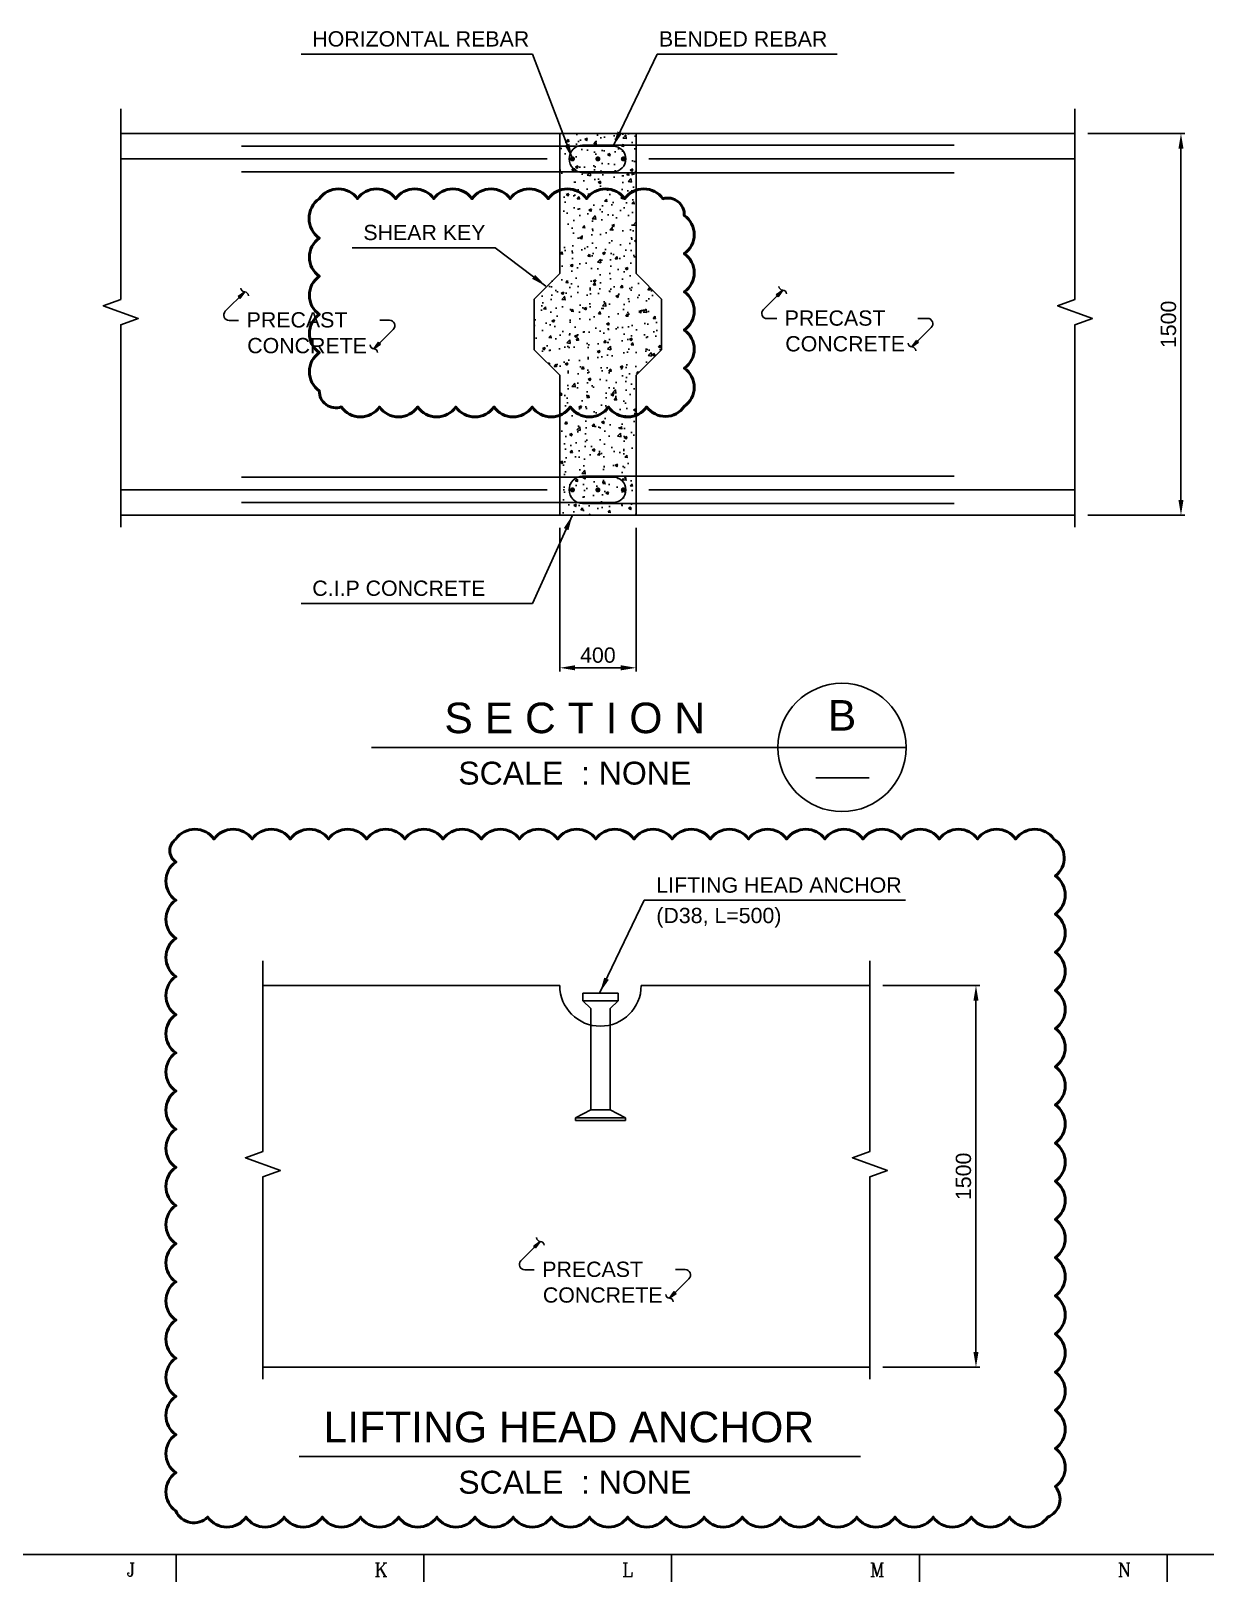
# Model space of a CAD drawing. Header units: millimetres. Extents: x 2448621 to 2484291, y -423869 to -398639.
# Drawn here: x 2467696 to 2476928, y -423558 to -411368 of the extents above; entities that cross this region are included whole.
import ezdxf
from ezdxf.enums import TextEntityAlignment as Align

# ---------------------------------------------------------------- set-up
doc = ezdxf.new("R2010")
doc.units = ezdxf.units.MM
doc.header["$LTSCALE"] = 30
doc.linetypes.add('CENTER', pattern=[2, 1.25, -0.25, 0.25, -0.25])
doc.layers.get('Defpoints').update_dxf_attribs({"color": 140})
for name, color, linetype in [('1', 7, 'Continuous'), ('3', 3, 'Continuous'), ('_BAR_MARK_LNE', 7, 'Continuous'), ('C_BLOCK', 7, 'Continuous'), ('C_CEN', 1, 'CENTER'), ('C_CONC', 3, 'Continuous'), ('C_TEXT_01', 2, 'Continuous'), ('DIM-SCALE', 7, 'Continuous'), ('TAN-TIT', 30, 'Continuous'), ('TITLE', 7, 'Continuous')]:
    doc.layers.add(name, color=color, linetype=linetype)
doc.layers.add('C_REV', color=4, linetype='Continuous', lineweight=50)
doc.styles.add('Arial', font='arial.ttf')
doc.styles.add('COM', font='COMPLEX', dxfattribs={"height": 5})
doc.dimstyles.new('일반도면_0030', dxfattribs={"dimtxt": 120, "dimasz": 120, "dimexe": 30, "dimexo": 100, "dimgap": 37.5, "dimtad": 1, "dimdec": 0, "dimzin": 0, "dimdsep": 46, "dimtxsty": 'Arial', "dimcen": -150, "dimclrd": 7, "dimclre": 7, "dimclrt": 2, "dimadec": 8, "dimazin": 0, "dimtfac": 1, "dimtdec": 0, "dimtix": 1, "dimtmove": 2, "dimatfit": 3, "dimfxl": 1, "dimtolj": 1, "dimtzin": 0, "dimarcsym": 0})
doc.dimstyles.new('일반도면_0050', dxfattribs={"dimtxt": 200, "dimasz": 200, "dimexe": 50, "dimexo": 250, "dimgap": 75, "dimtad": 1, "dimdec": 0, "dimzin": 0, "dimdsep": 46, "dimtxsty": 'Arial', "dimcen": -250, "dimclrd": 7, "dimclre": 7, "dimclrt": 2, "dimadec": 0, "dimazin": 0, "dimtfac": 1, "dimtdec": 0, "dimtix": 1, "dimtmove": 2, "dimatfit": 3, "dimfxl": 1, "dimtolj": 1, "dimtzin": 0, "dimarcsym": 0})

# ---------------------------------------------------------------- blocks, each defined once
blk = doc.blocks.new('BORDER')
at = {"layer": 'TAN-TIT'}
for p, q in [((4977, 3520), (232823, 3520)), ((134763, 3520), (134763, 2078)), ((147741, 3520), (147741, 2078)), ((160720, 3520), (160720, 2078)), ((173699, 3520), (173699, 2078)), ((186677, 3520), (186677, 2078))]:
    blk.add_line(p, q, dxfattribs=at)
at = {"layer": 'TAN-TIT', "style": 'COM'}
for s, p in [('J', (132167, 2366)), ('K', (145146, 2366)), ('L', (158124, 2366)), ('M', (171103, 2366)), ('N', (184082, 2366))]:
    blk.add_text(s, height=721, dxfattribs=at).set_placement(p)
blk = doc.blocks.new('S1')
at = {"layer": 'C_BLOCK', "color": 1, "linetype": 'Continuous'}
for p, q in [((1.58, 7.47), (-3.5, 2.39)), ((-0.15, 6.23), (1.58, 7.47)), ((0.1, 5.98), (-0.15, 6.23)), ((-0.04, 6.22), (1.28, 7.17)), ((-0.04, 6.22), (0.33, 5.84)), ((0.06, 6.21), (0.98, 6.87)), ((0.06, 6.21), (0.33, 5.95)), ((0.1, 5.98), (0.34, 5.74)), ((0.17, 6.21), (0.68, 6.57)), ((0.17, 6.21), (0.32, 6.06)), ((0.68, 6.57), (0.32, 6.06)), ((1.28, 7.17), (0.33, 5.84)), ((0.98, 6.87), (0.33, 5.95)), ((1.58, 7.47), (0.34, 5.74)), ((0, 0), (-2.51, 0))]:
    blk.add_line(p, q, dxfattribs=at)
for centre, radius, start, end in [((1.61, 8.49), 1.02, 181.7902, 268.2045), ((1.55, 6.45), 1.02, 1.7902, 88.2045), ((-2.51, 1.4), 1.4, 135, 270)]:
    blk.add_arc(centre, radius, start, end, dxfattribs=at)
blk = doc.blocks.new('*D11')
at = {"layer": 'Defpoints', "color": 0}
for p in [(2475899, -412174), (2476732, -412174), (2475899, -415174)]:
    blk.add_point(p, dxfattribs=at)
at = {"layer": 'DIM-SCALE', "color": 7, "lineweight": -2}
for p, q in [((2475999, -412174), (2476762, -412174)), ((2476732, -415054), (2476732, -412294)), ((2475999, -415174), (2476762, -415174))]:
    blk.add_line(p, q, dxfattribs=at)
at = {"layer": 'DIM-SCALE', "color": 7}
for points in [[(2476712, -412294), (2476752, -412294), (2476732, -412174)], [(2476712, -415054), (2476752, -415054), (2476732, -415174)]]:
    blk.add_solid(points, dxfattribs=at)
at = {"layer": 'DIM-SCALE', "color": 2, "insert": (2476634, -413674), "char_height": 120, "attachment_point": 5, "rotation": 90, "style": 'Arial'}
blk.add_mtext('\\A1;1500', dxfattribs=at)
blk = doc.blocks.new('*D12')
at = {"layer": 'Defpoints', "color": 0}
for p in [(2471850, -415174), (2472450, -415174), (2472450, -416373)]:
    blk.add_point(p, dxfattribs=at)
at = {"layer": 'DIM-SCALE', "color": 7, "lineweight": -2}
for p, q in [((2471850, -415274), (2471850, -416403)), ((2472450, -415274), (2472450, -416403)), ((2471970, -416373), (2472330, -416373))]:
    blk.add_line(p, q, dxfattribs=at)
at = {"layer": 'DIM-SCALE', "color": 7}
for points in [[(2471970, -416353), (2471970, -416393), (2471850, -416373)], [(2472330, -416353), (2472330, -416393), (2472450, -416373)]]:
    blk.add_solid(points, dxfattribs=at)
at = {"layer": 'DIM-SCALE', "color": 2, "insert": (2472150, -416274), "char_height": 120, "attachment_point": 5, "style": 'Arial'}
blk.add_mtext('\\A1;400', dxfattribs=at)
blk = doc.blocks.new('*D62')
at = {"layer": 'Defpoints', "color": 0}
for p in [(2474288, -418870), (2475121, -418870), (2474288, -421870)]:
    blk.add_point(p, dxfattribs=at)
at = {"layer": 'DIM-SCALE', "color": 7, "lineweight": -2}
for p, q in [((2474388, -418870), (2475151, -418870)), ((2475121, -421750), (2475121, -418990)), ((2474388, -421870), (2475151, -421870))]:
    blk.add_line(p, q, dxfattribs=at)
at = {"layer": 'DIM-SCALE', "color": 7}
for points in [[(2475101, -418990), (2475141, -418990), (2475121, -418870)], [(2475101, -421750), (2475141, -421750), (2475121, -421870)]]:
    blk.add_solid(points, dxfattribs=at)
at = {"layer": 'DIM-SCALE', "color": 2, "insert": (2475023, -420370), "char_height": 120, "attachment_point": 5, "rotation": 90, "style": 'Arial'}
blk.add_mtext('\\A1;1500', dxfattribs=at)

msp = doc.modelspace()

# ---------------------------------------------------------------- hatches: boundary and pattern name
at = {"layer": 'C_CONC'}
h = msp.add_hatch(dxfattribs=at)
h.set_pattern_fill('AR-CONC', color=8, scale=30, style=0)
h.set_pattern_definition([(50, (0, 3397.54), (215.178055, -18.82564), [22.5, -247.5]), (355, (0, 3397.54), (-41.6254, 225.65764), [18, -198]), (100.4514, (17.93, 3395.97), (173.552815, 206.831863), [19.122057, -210.342634]), (46.1842, (0, 3457.54), (320.172315, -49.655704), [33.75, -371.25]), (96.6356, (26.68, 3453.4), (280.39881, 292.23536), [28.683086, -315.5139]), (351.1842, (0, 3457.54), (280.398584, 292.23558), [27, -297]), (21, (30, 3442.54), (179.072116, -120.785667), [22.5, -247.5]), (326, (30, 3442.54), (72.9946, 217.545014), [18, -198]), (71.4514, (44.92, 3432.47), (252.066789, 96.759149), [19.122057, -210.342634]), (37.5, (0, 3397.54), (3.6479566, 99.8681561), [0, -195.6, 0, -201, 0, -198.75]), (7.5, (0, 3397.54), (78.9208612, 118.3235136), [0, -114.6, 0, -191.1, 0, -75.75]), (327.5, (-66.9, 3397.54), (160.1467309, -6.7664615), [0, -75, 0, -234, 0, -310.5]), (317.5, (-96.9, 3397.54), (174.955851, 30.031495), [0, -97.5, 0, -155.4, 0, -220.5])])
h.paths.add_polyline_path([(2472450.2, -414073), (2472650.2, -413873), (2472650.2, -413475), (2472450.2, -413275), (2472450.2, -412174), (2471850.2, -412174), (2471850.2, -413275), (2471650.2, -413475), (2471650.2, -413873), (2471850.2, -414073), (2471850.2, -415174), (2472450.2, -415174)])

# ---------------------------------------------------------------- linework, layer by layer
at = {"layer": '3'}
for p, q in [((2471850.2, -413275), (2471650.2, -413475)), ((2472450.2, -413275), (2472650.2, -413475)), ((2471850.2, -414073), (2471650.2, -413873)), ((2472450.2, -414073), (2472650.2, -413873))]:
    msp.add_line(p, q, dxfattribs=at)
at = {"layer": '_BAR_MARK_LNE', "color": 4}
for p, q in [((2469350.2, -412274), (2472270.2, -412274)), ((2474950.2, -412266), (2472030.2, -412266)), ((2468401.2, -412374), (2471750.2, -412374)), ((2469350.2, -412474), (2472270.2, -412474)), ((2474950.2, -412482), (2472030.2, -412482)), ((2475899.1, -412374), (2472550.2, -412374)), ((2469350.2, -414874), (2472270.2, -414874)), ((2474950.2, -414866), (2472030.2, -414866)), ((2468401.2, -414974), (2471750.2, -414974)), ((2475899.1, -414974), (2472550.2, -414974)), ((2469350.2, -415074), (2472270.2, -415074)), ((2474950.2, -415082), (2472030.2, -415082))]:
    msp.add_line(p, q, dxfattribs=at)
at = {"layer": '_BAR_MARK_LNE', "color": 4, "const_width": 20}
for points in [[(2471940.2, -412373.4, 1), (2471960.2, -412373.4, 1)], [(2472140.2, -412373.4, 1), (2472160.2, -412373.4, 1)], [(2472340.2, -412373.4, 1), (2472360.2, -412373.4, 1)], [(2471940.2, -414974.6, -1), (2471960.2, -414974.6, -1)], [(2472140.2, -414974.6, -1), (2472160.2, -414974.6, -1)], [(2472340.2, -414974.6, -1), (2472360.2, -414974.6, -1)]]:
    msp.add_lwpolyline(points, format="xyb", close=True, dxfattribs=at)
at = {"layer": '_BAR_MARK_LNE', "color": 4}
for centre, radius, start, end in [((2472031.8, -412373.4), 107.4, 90, 270), ((2472270.2, -412374), 100, 270, 90), ((2472031.8, -414974.6), 107.4, 90, 270), ((2472270.2, -414974), 100, 270, 90)]:
    msp.add_arc(centre, radius, start, end, dxfattribs=at)
at = {"layer": 'C_CEN', "linetype": 'Continuous'}
for points in [[(2468401.2, -411980.9), (2468401.2, -413477.5), (2468263.8, -413527.5), (2468538.6, -413627.5), (2468401.2, -413677.5), (2468401.2, -415268.8)], [(2475899.1, -411980.9), (2475899.1, -413477.5), (2475761.8, -413527.5), (2476036.5, -413627.5), (2475899.1, -413677.5), (2475899.1, -415268.8)], [(2469517.4, -418676.7), (2469517.4, -420173.3), (2469380, -420223.3), (2469654.8, -420323.3), (2469517.4, -420373.3), (2469517.4, -421964.6)], [(2474288, -418676.7), (2474288, -420173.3), (2474150.6, -420223.3), (2474425.4, -420323.3), (2474288, -420373.3), (2474288, -421964.6)]]:
    msp.add_lwpolyline(points, dxfattribs=at)
at = {"layer": 'C_CONC'}
for p, q in [((2468401.2, -412174), (2471850.2, -412174)), ((2471850.2, -412174), (2471850.2, -413275)), ((2471850.2, -412174), (2472450.2, -412174)), ((2472450.2, -412174), (2475899.1, -412174)), ((2472450.2, -412174), (2472450.2, -413275)), ((2471650.2, -413475), (2471650.2, -413873)), ((2472650.2, -413475), (2472650.2, -413873)), ((2471850.2, -414073), (2471850.2, -415174)), ((2472450.2, -414073), (2472450.2, -415174)), ((2468401.2, -415174), (2471850.2, -415174)), ((2471850.2, -415174), (2472450.2, -415174)), ((2472450.2, -415174), (2475899.1, -415174)), ((2469517.4, -418869.8), (2471850.2, -418869.8)), ((2472032.2, -418929.8), (2472308.2, -418929.8)), ((2472032.2, -418929.8), (2472032.2, -418989.8)), ((2472308.2, -418929.8), (2472308.2, -418989.8)), ((2472490.2, -418869.8), (2474288, -418869.8)), ((2472032.2, -418989.8), (2472308.2, -418989.8)), ((2472094.2, -419051.8), (2472032.2, -418989.8)), ((2472094.2, -419051.8), (2472094.2, -419847.8)), ((2472246.2, -419051.8), (2472308.2, -418989.8)), ((2472246.2, -419051.8), (2472246.2, -419847.8)), ((2472094.2, -419847.8), (2471974.2, -419909.8)), ((2471974.2, -419929.8), (2471974.2, -419909.8)), ((2471974.2, -419909.8), (2472366.2, -419909.8)), ((2472094.2, -419847.8), (2472246.2, -419847.8)), ((2472246.2, -419847.8), (2472366.2, -419909.8)), ((2472366.2, -419929.8), (2472366.2, -419909.8)), ((2471974.2, -419929.8), (2472366.2, -419929.8)), ((2469517.4, -421869.8), (2474288, -421869.8))]:
    msp.add_line(p, q, dxfattribs=at)
msp.add_arc((2472170.2, -418869.8), 320, 180, 0, dxfattribs=at)
at = {"layer": 'C_REV'}
for points in [[(2469960.7, -412686.9, -0.5205671), (2470260.7, -412686.9, -0.5205671), (2470560.7, -412686.9, -0.5205671), (2470860.7, -412686.9, -0.5205671), (2471160.7, -412686.9, -0.5205671), (2471460.7, -412686.9, -0.5205671), (2471760.7, -412686.9, -0.5205671), (2472060.7, -412686.9, -0.5205671), (2472360.7, -412686.9, -0.5205671), (2472660.7, -412686.9, -0.5205671), (2472829.3, -412818.3, -0.5205671), (2472829.3, -413118.3, -0.5205671), (2472829.3, -413418.3, -0.5205671), (2472829.3, -413718.3, -0.5205671), (2472829.3, -414018.3, -0.5205671), (2472829.3, -414318.3, -0.5205671), (2472533.7, -414322.7, -0.5205671), (2472233.7, -414322.7, -0.5205671), (2471933.7, -414322.7, -0.5205671), (2471633.7, -414322.7, -0.5205671), (2471333.7, -414322.7, -0.5205671), (2471033.7, -414322.7, -0.5205671), (2470733.7, -414322.7, -0.5205671), (2470433.7, -414322.7, -0.5205671), (2470133.7, -414322.7, -0.5205671), (2469960.7, -414195.7, -0.5205671), (2469960.7, -413895.7, -0.5205671), (2469960.7, -413595.7, -0.5205671), (2469960.7, -413295.7, -0.5205671), (2469960.7, -412995.7, -0.5205671), (2469960.7, -412686.9, -0.5205671)], [(2468833.6, -417719.5, -0.5205671), (2469133.6, -417719.5, -0.5205671), (2469433.6, -417719.5, -0.5205671), (2469733.6, -417719.5, -0.5205671), (2470033.6, -417719.5, -0.5205671), (2470333.6, -417719.5, -0.5205671), (2470633.6, -417719.5, -0.5205671), (2470933.6, -417719.5, -0.5205671), (2471233.6, -417719.5, -0.5205671), (2471533.6, -417719.5, -0.5205671), (2471833.6, -417719.5, -0.5205671), (2472133.6, -417719.5, -0.5205671), (2472433.6, -417719.5, -0.5205671), (2472733.6, -417719.5, -0.5205671), (2473033.6, -417719.5, -0.5205671), (2473333.6, -417719.5, -0.5205671), (2473633.6, -417719.5, -0.5205671), (2473933.6, -417719.5, -0.5205671), (2474233.6, -417719.5, -0.5205671), (2474533.6, -417719.5, -0.5205671), (2474833.6, -417719.5, -0.5205671), (2475133.6, -417719.5, -0.5205671), (2475433.6, -417719.5, -0.5205671), (2475733.6, -417719.5, -0.5205671), (2475744.8, -418008.3, -0.5205671), (2475744.8, -418308.3, -0.5205671), (2475744.8, -418608.3, -0.5205671), (2475744.8, -418908.3, -0.5205671), (2475744.8, -419208.3, -0.5205671), (2475744.8, -419508.3, -0.5205671), (2475744.8, -419808.3, -0.5205671), (2475744.8, -420108.3, -0.5205671), (2475744.8, -420408.3, -0.5205671), (2475744.8, -420708.3, -0.5205671), (2475744.8, -421008.3, -0.5205671), (2475744.8, -421308.3, -0.5205671), (2475744.8, -421608.3, -0.5205671), (2475744.8, -421908.3, -0.5205671), (2475744.8, -422208.3, -0.5205671), (2475744.8, -422508.3, -0.5205671), (2475744.8, -422808.3, -0.5205671), (2475684.7, -423048.2, -0.5205671), (2475384.7, -423048.2, -0.5205671), (2475084.7, -423048.2, -0.5205671), (2474784.7, -423048.2, -0.5205671), (2474484.7, -423048.2, -0.5205671), (2474184.7, -423048.2, -0.5205671), (2473884.7, -423048.2, -0.5205671), (2473584.7, -423048.2, -0.5205671), (2473284.7, -423048.2, -0.5205671), (2472984.7, -423048.2, -0.5205671), (2472684.7, -423048.2, -0.5205671), (2472384.7, -423048.2, -0.5205671), (2472084.7, -423048.2, -0.5205671), (2471784.7, -423048.2, -0.5205671), (2471484.7, -423048.2, -0.5205671), (2471184.7, -423048.2, -0.5205671), (2470884.7, -423048.2, -0.5205671), (2470584.7, -423048.2, -0.5205671), (2470284.7, -423048.2, -0.5205671), (2469984.7, -423048.2, -0.5205671), (2469684.7, -423048.2, -0.5205671), (2469384.7, -423048.2, -0.5205671), (2469084.7, -423048.2, -0.5205671), (2468833.6, -422999.3, -0.5205671), (2468833.6, -422699.3, -0.5205671), (2468833.6, -422399.3, -0.5205671), (2468833.6, -422099.3, -0.5205671), (2468833.6, -421799.3, -0.5205671), (2468833.6, -421499.3, -0.5205671), (2468833.6, -421199.3, -0.5205671), (2468833.6, -420899.3, -0.5205671), (2468833.6, -420599.3, -0.5205671), (2468833.6, -420299.3, -0.5205671), (2468833.6, -419999.3, -0.5205671), (2468833.6, -419699.3, -0.5205671), (2468833.6, -419399.3, -0.5205671), (2468833.6, -419099.3, -0.5205671), (2468833.6, -418799.3, -0.5205671), (2468833.6, -418499.3, -0.5205671), (2468833.6, -418199.3, -0.5205671), (2468833.6, -417899.3, -0.5205671), (2468833.6, -417719.5, -0.5205671)]]:
    msp.add_lwpolyline(points, format="xyb", dxfattribs=at)
at = {"layer": 'TITLE', "color": 1, "linetype": 'Continuous'}
for p, q in [((2473564.3, -416998.8), (2470372.3, -416998.8)), ((2474214.7, -422571.7), (2469803.1, -422571.7))]:
    msp.add_line(p, q, dxfattribs=at)
msp.add_lwpolyline([(2473564.3, -416998.8), (2474572.3, -416998.8)], dxfattribs=at)
at = {"layer": 'TITLE', "color": 2, "linetype": 'Continuous'}
msp.add_lwpolyline([(2473861.8, -417238.3), (2474280.7, -417238.3)], dxfattribs=at)
at = {"layer": 'TITLE', "color": 1, "linetype": 'Continuous'}
msp.add_circle((2474068.3, -416998.8), 504, dxfattribs=at)

# ---------------------------------------------------------------- block references
at = {"layer": '1', "xscale": 0.15, "yscale": 0.15, "zscale": 0.15}
msp.add_blockref('BORDER', (2448621.4, -423869.4), dxfattribs=at)
at = {"layer": 'C_BLOCK', "color": 7, "linetype": 'Continuous', "lineweight": 0, "xscale": 30, "yscale": 30, "zscale": 30}
for p in [(2469327.1, -413643), (2473555.2, -413628.8), (2471650.2, -421104.8)]:
    msp.add_blockref('S1', p, dxfattribs=at)
at = {"layer": 'C_BLOCK', "color": 7, "linetype": 'Continuous', "lineweight": 0, "xscale": 30, "yscale": 30, "zscale": 30, "rotation": 180}
for p in [(2470437.1, -413641.4), (2474665.2, -413627.2), (2472760.2, -421103.1)]:
    msp.add_blockref('S1', p, dxfattribs=at)

# ---------------------------------------------------------------- texts
at = {"layer": 'C_TEXT_01', "style": 'Arial'}
for s, p in [('HORIZONTAL REBAR', (2469905.9, -411430.2)), ('BENDED REBAR', (2472630.1, -411430.2)), ('SHEAR KEY', (2470307.1, -412951.7)), ('C.I.P CONCRETE', (2469905.9, -415747.5)), ('LIFTING HEAD ANCHOR ', (2472609.3, -418080.5)), ('(D38, L=500)', (2472609.3, -418319.5))]:
    msp.add_text(s, height=120, dxfattribs=at).set_placement(p, align=Align.MIDDLE_LEFT)
for s, p in [('PRECAST', (2469390, -413698.4)), ('PRECAST', (2473618.1, -413684.2)), ('CONCRETE', (2469394.6, -413900.6)), ('CONCRETE', (2473622.7, -413886.4)), ('PRECAST', (2471713.1, -421160.2)), ('CONCRETE', (2471717.7, -421362.3))]:
    msp.add_text(s, height=120, dxfattribs=at).set_placement(p)
at = {"layer": 'TITLE', "color": 2, "ltscale": 10, "style": 'Arial'}
msp.add_text('B', height=240, dxfattribs=at).set_placement((2474068.3, -416746.8), align=Align.MIDDLE)
at = {"layer": 'TITLE', "color": 3, "ltscale": 10, "style": 'Arial'}
for s, p in [('S E C T I O N', (2471968.3, -416886.8)), ('LIFTING HEAD ANCHOR ', (2471968.3, -422459.7))]:
    msp.add_text(s, height=240, dxfattribs=at).set_placement(p, align=Align.CENTER)
at = {"layer": 'TITLE', "color": 2, "linetype": 'Continuous', "style": 'Arial'}
for p in [(2471968.4, -417110.8), (2471968.4, -422683.7)]:
    msp.add_text('SCALE  : NONE', height=180, dxfattribs=at).set_placement(p, align=Align.TOP_CENTER)

# ---------------------------------------------------------------- dimensions: what is measured, and where the dimension line sits
at = {"layer": 'DIM-SCALE'}
for base, p1, p2, picture, middle in [((2476732.5, -412174), (2475899.1, -415174), (2475899.1, -412174), '*D11', (2476633.7, -413674)), ((2475121.3, -418869.8), (2474288, -421869.8), (2474288, -418869.8), '*D62', (2475022.6, -420369.8))]:
    dim = msp.add_linear_dim(base=base, p1=p1, p2=p2, angle=90, dimstyle='일반도면_0030', override={"dimscale": 1, "dimlfac": 0.5}, dxfattribs=at)
    dim.commit()
    dim.dimension.update_dxf_attribs({"geometry": picture, "text_midpoint": middle})
dim = msp.add_linear_dim(base=(2472450.2, -416373), p1=(2471850.2, -415174), p2=(2472450.2, -415174), text='400', dimstyle='일반도면_0030', override={"dimlfac": 0.5}, dxfattribs=at)
dim.commit()
dim.dimension.update_dxf_attribs({"geometry": '*D12', "text_midpoint": (2472150.2, -416274.3)})

# ---------------------------------------------------------------- leaders
for points in [[(2471950.2, -412373.4), (2471635.5, -411549.6), (2469817.3, -411549.6)], [(2472270.2, -412274), (2472616.4, -411549.6), (2474031.2, -411549.6)], [(2471741.1, -413372.7), (2471341.6, -413071.1), (2470218.5, -413071.1)], [(2471950.2, -415174), (2471635.5, -415867), (2469817.3, -415867)], [(2472166.3, -418924.4), (2472512.5, -418200), (2474567.9, -418200)]]:
    msp.add_leader(points, dimstyle='일반도면_0050', override={"dimasz": 120}, dxfattribs=at)

doc.saveas('drawing.dxf')
